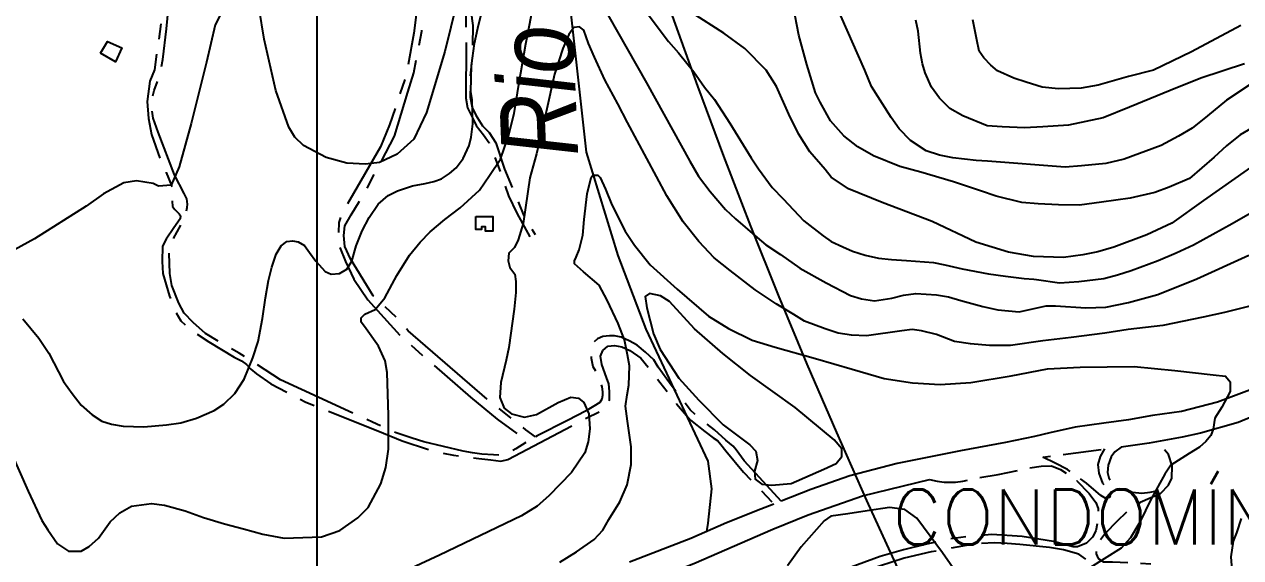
# Model space of a CAD drawing. Header units: millimetres. Extents: x 548366 to 1117317, y 7446967 to 14899125.
# Drawn here: x 551217 to 551813, y 7454151 to 7454412 of the extents above; entities that cross this region are included whole.
import ezdxf

# ---------------------------------------------------------------- set-up
doc = ezdxf.new("R2010")
doc.units = ezdxf.units.MM
doc.header["$MEASUREMENT"] = 0
doc.linetypes.add('ESTR-TERRA', pattern=[1, 0.7, -0.1, 0.1, -0.1])
doc.linetypes.add('MEIO-FIOx2', pattern=[20, 15, -5])
for name, color, linetype in [('AUTO_ESTRADA', 224, 'Continuous'), ('CURVA_INTERMEDIÁRIA', 32, 'Continuous'), ('CURVA_MESTRA', 36, 'Continuous'), ('EDIFICAÇÃO', 7, 'Continuous'), ('MALHA_TM', 8, 'Continuous'), ('RADIAIS', 222, 'Continuous'), ('RIO_PERMANENTE', 4, 'Continuous'), ('RUA_PAV_C_MEIO_FIO', 1, 'MEIO-FIOx2'), ('RUA_S_PAV', 2, 'ESTR-TERRA'), ('TXT_RIOS', 4, 'Continuous')]:
    doc.layers.add(name, color=color, linetype=linetype)
doc.styles.add('ROMANS', font='romans.shx')
doc.styles.add('TXT_RIO', font='ARIALNI.TTF', dxfattribs={"height": 25})

msp = doc.modelspace()

# ---------------------------------------------------------------- linework, layer by layer
at = {"layer": 'AUTO_ESTRADA', "linetype": 'Continuous'}
for points in [[(551823.72, 7454235.07), (551801.57, 7454226.84), (551783.93, 7454222.26), (551769.64, 7454220.22), (551757.9, 7454218.18), (551745.86, 7454216.53), (551731.87, 7454214.61), (551719.37, 7454211.78), (551711.9, 7454210.02), (551697.6, 7454206.96), (551675.66, 7454202.87), (551644.52, 7454196.75), (551621.35, 7454190.77), (551602.15, 7454184), (551587.64, 7454178.26)], [(551827.05, 7454223.28), (551811.79, 7454216.83), (551793.22, 7454211.62), (551784.26, 7454209.66), (551768.06, 7454206.78), (551754.4, 7454204.74)]]:
    msp.add_lwpolyline(points, dxfattribs=at)
at = {"layer": 'AUTO_ESTRADA', "linetype": 'Continuous', "ltscale": 0.5}
msp.add_lwpolyline([(551224.48, 7453852.48), (551258.78, 7453912.2), (551295.3, 7453975.33), (551309.92, 7453998.92), (551320.56, 7454015.65), (551332.25, 7454031.61), (551340.93, 7454041.3), (551351.34, 7454051.77), (551357.47, 7454056.87), (551376.36, 7454070.64), (551380.95, 7454073.7), (551387.59, 7454078.29), (551395.24, 7454083.39), (551409.02, 7454091.55), (551416.68, 7454095.12), (551425.87, 7454099.2), (551436.08, 7454103.79), (551444.75, 7454107.87), (551544.8, 7454147.66), (551583.59, 7454164.49), (551600.95, 7454171.63), (551627.49, 7454180.81), (551660.46, 7454188.94)], dxfattribs=at)
at = {"layer": 'AUTO_ESTRADA'}
msp.add_lwpolyline([(551584.15, 7454176.88), (551577.65, 7454174.31), (551560.81, 7454167.68), (551543.45, 7454160.03), (551513.34, 7454148.3)], dxfattribs=at)
at = {"layer": 'CURVA_INTERMEDIÁRIA'}
for points, elevation in [([(551215.96, 7454267.62), (551223.72, 7454258.16), (551228.64, 7454250.86), (551235.88, 7454236.96), (551240.19, 7454230.96), (551244.56, 7454225.29), (551249.98, 7454220.59), (551254.74, 7454217.52), (551259.36, 7454216), (551265.1, 7454215.02), (551275.28, 7454214.77), (551286.45, 7454215.62), (551293.41, 7454216.68), (551301.12, 7454218.9), (551309.74, 7454222.69), (551314.51, 7454225.76), (551319.87, 7454231.12), (551324.49, 7454238.08), (551328.68, 7454248.59), (551331.3, 7454256.48), (551333.48, 7454267.84), (551334.94, 7454277.87), (551336.4, 7454286.43), (551338.06, 7454292.94), (551340.17, 7454299.34), (551342.53, 7454303.39), (551345.3, 7454305.51), (551348.11, 7454305.84), (551350.85, 7454305.45), (551354.05, 7454303.55), (551356.52, 7454300.22), (551359.58, 7454295.85), (551364.13, 7454290.89), (551367.16, 7454289.5), (551371.15, 7454289.83), (551374.75, 7454292.05), (551377.18, 7454295.84), (551379.37, 7454303.35), (551382.24, 7454310.78), (551385.69, 7454317.31), (551390.22, 7454323.89), (551395.06, 7454328.15), (551399.69, 7454330.44), (551406.98, 7454332.74), (551413.2, 7454333.89), (551417.36, 7454334.95), (551421.18, 7454336.18), (551425.17, 7454338.91), (551428.32, 7454341.57), (551431.86, 7454346.17), (551434.76, 7454352.62), (551435.7, 7454356.73), (551436.57, 7454363.16), (551436.19, 7454375.1), (551435.59, 7454379.06), (551435.94, 7454391.85), (551437.35, 7454402.52), (551439.03, 7454410.09), (551443.24, 7454427.76)], 90), ([(551498.62, 7454423.94), (551512.17, 7454399.89), (551521.6, 7454383.23), (551542.9, 7454344.95), (551547.15, 7454337.47), (551552.82, 7454329.98), (551560.47, 7454321.18), (551565.35, 7454316.56), (551575.98, 7454307.54), (551580.12, 7454303.95), (551587.41, 7454299.22), (551596.81, 7454292.51), (551609.73, 7454285.35), (551621.62, 7454279.03), (551627.02, 7454277.37), (551633.52, 7454276.49), (551641.87, 7454277.7), (551647.58, 7454279.24), (551653.74, 7454280.01), (551663.87, 7454279.35), (551669.77, 7454278.47), (551675.83, 7454276.6), (551686.51, 7454273.74), (551693.89, 7454271.97), (551704.35, 7454271.09), (551717.65, 7454273.96), (551722.24, 7454274.07), (551737.1, 7454273.08), (551746.9, 7454273.41), (551757.89, 7454275.61), (551772.41, 7454279.57), (551791.52, 7454287.18), (551816.92, 7454298.85)], 80), ([(551519.25, 7454421.11), (551527.43, 7454410.3), (551532.49, 7454403.52), (551537.31, 7454398.04), (551544.86, 7454388.65), (551550.04, 7454381.14), (551555.04, 7454375.08), (551562.59, 7454363.53), (551573, 7454346.51), (551576.62, 7454341.12), (551583.31, 7454331.98), (551588.69, 7454326.44), (551598.87, 7454315.69), (551608.3, 7454308.31), (551612.25, 7454305.47), (551617.94, 7454302.86), (551622.72, 7454300.77), (551628.79, 7454298.88), (551635.39, 7454297.32), (551641.7, 7454296.77), (551649.2, 7454296.25), (551662.38, 7454295.21), (551667.98, 7454294.09), (551676.47, 7454292.2), (551689.39, 7454289.72), (551697.66, 7454288.59), (551706.86, 7454287.41), (551711.59, 7454287.02), (551712.87, 7454286.83), (551724.07, 7454285.33), (551733.59, 7454285.91), (551745.92, 7454287.48), (551752.6, 7454289.12), (551759.19, 7454291.34), (551772.42, 7454296.17), (551781.38, 7454299.99), (551789.85, 7454303.97), (551808.79, 7454314.31), (551827.87, 7454325.37)], 90), ([(551823.33, 7454363.95), (551812.67, 7454357.84), (551805.94, 7454352.45), (551799.9, 7454346.9), (551787.79, 7454336.34), (551777.86, 7454332.09), (551770.92, 7454329.6), (551758.74, 7454326.79), (551744.76, 7454324.82), (551733.89, 7454323.27), (551723.68, 7454323.58), (551713.64, 7454324), (551705.66, 7454324.72), (551693.12, 7454327.73), (551685.45, 7454330.42), (551672.11, 7454334.8), (551656.15, 7454339.57), (551645.79, 7454342.26), (551632.98, 7454347.5), (551625.2, 7454351.95), (551618.45, 7454357.34), (551611.81, 7454364.59), (551606.81, 7454373.81), (551604.51, 7454378.44), (551600.34, 7454392.32), (551596.27, 7454406.7), (551593.56, 7454420.99)], 110), ([(551210.47, 7454201.65), (551218.54, 7454183.18), (551225.25, 7454168.86), (551228.15, 7454164.15), (551232.88, 7454157.32), (551238.38, 7454153.69), (551244.55, 7454153.8), (551248.51, 7454156.12), (551253.03, 7454160.19), (551258.76, 7454168.13), (551263.53, 7454172.58), (551269.26, 7454175.89), (551278.95, 7454177.21), (551285.45, 7454176.33), (551295.58, 7454173.59), (551304.5, 7454170.29), (551314.83, 7454167.21), (551324.09, 7454164.69), (551333.67, 7454162.05), (551344.13, 7454160.08), (551362.42, 7454160.77), (551371.31, 7454163.98), (551380.12, 7454170.06), (551385.19, 7454175.25), (551391.47, 7454186.71), (551393.91, 7454194.83), (551395.23, 7454203.74), (551395.13, 7454220.24), (551394.6, 7454241.35), (551393.51, 7454247.08), (551390.33, 7454254.29), (551383.41, 7454263.86), (551381.76, 7454265.95), (551381.77, 7454268.15), (551383.53, 7454269.91), (551388.6, 7454272.23), (551393.35, 7454277.93), (551399.23, 7454288.95), (551405.56, 7454298.76), (551410.79, 7454305.26), (551415.62, 7454310.28), (551422.76, 7454316.24), (551430.31, 7454321.99), (551439.8, 7454330.65), (551444.68, 7454337.9), (551450.03, 7454345.83), (551454.05, 7454357.37), (551456.78, 7454368.27), (551459.19, 7454383.45), (551462.59, 7454402.36), (551465.33, 7454416.67)], 80), ([(551817.02, 7454382.09), (551806.03, 7454374.8), (551796.67, 7454367.19), (551789.16, 7454361), (551782.54, 7454357.2), (551773.91, 7454352.66), (551755.81, 7454345.85), (551746.88, 7454343.82), (551734.96, 7454342.58), (551726.93, 7454341.89), (551688.78, 7454344.9), (551683.3, 7454345.25), (551671.8, 7454346.58), (551665.35, 7454347.82), (551658.71, 7454349.94), (551651.01, 7454355.06), (551645.58, 7454360.77), (551641.68, 7454366.34), (551632.02, 7454381.54), (551628.72, 7454389.56), (551616.98, 7454416.06)], 120), ([(551814.83, 7454392.63), (551793.38, 7454385.63), (551778.41, 7454379.46), (551758.46, 7454371.32), (551745.61, 7454366.21), (551728.53, 7454362.51), (551715.89, 7454361.8), (551706.9, 7454361.28), (551696.07, 7454361.8), (551688.72, 7454362.29), (551676.73, 7454367.05), (551670.3, 7454370.66), (551665.36, 7454375.76), (551661.38, 7454381.23), (551658.28, 7454388.25), (551656.95, 7454392.65), (551655.98, 7454397.76), (551654.82, 7454408.68), (551653.76, 7454414.06)], 130), ([(551812.97, 7454411.46), (551788.79, 7454398.44), (551770.19, 7454389.46), (551757.9, 7454386.41), (551743.02, 7454382.16), (551734.81, 7454380.64), (551723.57, 7454380.33), (551715.67, 7454381.24), (551707.77, 7454383.67), (551701.69, 7454385.5), (551693.79, 7454389.14), (551690.45, 7454391.87), (551687.11, 7454395.52), (551684.67, 7454398.86), (551683.64, 7454404.31), (551681.59, 7454414.2)], 140), ([(551830.54, 7454277.08), (551805.04, 7454270.78), (551794.61, 7454268.45), (551774.81, 7454264.37), (551757.74, 7454262.34), (551746.36, 7454260.68), (551729.88, 7454258.54), (551715.9, 7454256.88), (551700.06, 7454254.54), (551689.87, 7454254.54), (551680.5, 7454255.37), (551672.67, 7454256.56), (551663.76, 7454259.88), (551656.4, 7454261.78), (551651.89, 7454262.38), (551646.84, 7454261.77), (551629.57, 7454259.29), (551622.23, 7454259.65), (551615.71, 7454260.6), (551609.18, 7454262.73), (551599.08, 7454266.53), (551593.9, 7454269.82), (551585.31, 7454274.91), (551574.93, 7454281.79), (551562.61, 7454291.27), (551554.83, 7454297.56), (551547.35, 7454305.47), (551539.65, 7454315.19), (551531.69, 7454327.99), (551526.59, 7454337.44), (551512.28, 7454363.89), (551507.55, 7454372.93), (551501.27, 7454384.82), (551496.26, 7454395.85), (551493.28, 7454402.62), (551490.9, 7454409.16), (551488.87, 7454410.69), (551486.02, 7454410.46), (551483.64, 7454407.05), (551480.64, 7454400.07), (551476.5, 7454387.61), (551472.5, 7454369), (551467.71, 7454348.47), (551464.47, 7454336.75), (551461.21, 7454314.35), (551458.84, 7454306.37), (551456.94, 7454302.61), (551454.24, 7454299.76), (551453.85, 7454296.07), (551454.68, 7454292.74), (551457.06, 7454289.53), (551457.64, 7454285.85), (551457.61, 7454280.5), (551456.86, 7454272.35), (551454.19, 7454253.58), (551452.85, 7454247.32), (551450.22, 7454236.51), (551449.74, 7454229.02), (551451.87, 7454223.79), (551455.55, 7454221.05), (551461.85, 7454219.5), (551467.79, 7454220.68), (551478.33, 7454226.59), (551484.62, 7454229.19), (551488.3, 7454228.71), (551491.02, 7454226.56), (551493.38, 7454221.09), (551493.95, 7454213.73), (551493.11, 7454207.43), (551491.42, 7454201.98), (551484.88, 7454192.37), (551473.84, 7454180.87), (551468.13, 7454175.89), (551460.36, 7454171.07), (551420.14, 7454151.74), (551401.86, 7454143.25)], 70), ([(551479.13, 7454148.44), (551487.35, 7454153.51), (551496.03, 7454159.53), (551500.22, 7454164.12), (551503.29, 7454169.34), (551508.62, 7454177.88), (551512.18, 7454186.36), (551514.22, 7454196.28), (551514.14, 7454204.85), (551512.33, 7454217.45), (551511.32, 7454224.83), (551512.15, 7454230.35), (551513.05, 7454235.13), (551513.38, 7454244.65), (551512.29, 7454249.98), (551510.81, 7454257.37), (551507.74, 7454265.36), (551502.39, 7454276.86), (551498.51, 7454284.11), (551490.83, 7454290.68), (551486.39, 7454294.58), (551486.34, 7454296.12), (551487.14, 7454297.87), (551488.69, 7454301.47), (551490.49, 7454308.68), (551491.15, 7454316.3), (551492.62, 7454328.96), (551494.6, 7454336.93), (551495.3, 7454338.06), (551497.75, 7454338.05), (551498.97, 7454336.92), (551501.64, 7454331.19), (551504.63, 7454323.47), (551511.17, 7454310.67), (551515.73, 7454303.74), (551523.42, 7454294.02), (551536.63, 7454282.21), (551552.14, 7454268.98), (551561.94, 7454262.94), (551573.52, 7454257.21), (551584.71, 7454253.79), (551604.57, 7454248.14), (551622.52, 7454242.93), (551638.1, 7454238.37), (551652.01, 7454236.34), (551665.59, 7454235.51), (551680.68, 7454236.35), (551700.44, 7454239.67), (551718.25, 7454243.2), (551734.33, 7454243.9), (551760.79, 7454244.24), (551780.69, 7454242.37), (551799.4, 7454240.14), (551805.43, 7454239.51), (551807.72, 7454236.81), (551807.86, 7454231.97), (551803.76, 7454224.35), (551800.33, 7454219.02), (551799.45, 7454213.55), (551798.35, 7454210.49), (551795.94, 7454207.52), (551792.69, 7454204.7), (551787.61, 7454201.64), (551778.75, 7454196), (551775.82, 7454191.54), (551769.14, 7454179.36), (551763.57, 7454167.94), (551758.95, 7454160.35), (551754.35, 7454155.28), (551737.66, 7454144.75)], 60), ([(551809.01, 7454142.56), (551808.26, 7454151.02), (551809.47, 7454158.74), (551811.02, 7454162.7), (551813.31, 7454169.83)], 60)]:
    msp.add_lwpolyline(points, dxfattribs=dict(at, elevation=elevation))
at = {"layer": 'CURVA_MESTRA'}
for points, elevation in [([(551317.67, 7454426.03), (551310.23, 7454411.77), (551305.94, 7454393.48), (551298.49, 7454363.35), (551292.57, 7454342.07), (551288.59, 7454333.07), (551282.52, 7454332.67), (551279.89, 7454333.88), (551271.66, 7454335.27), (551265.39, 7454334.36), (551255.56, 7454328.9), (551247.06, 7454322.84), (551221.69, 7454306.78), (551208.55, 7454299.73)], 100), ([(551428.62, 7454422.56), (551422.83, 7454398.57), (551413.83, 7454368.73), (551407.57, 7454355.63), (551399.49, 7454348.27), (551390.86, 7454344.33), (551383.9, 7454343.41), (551374.84, 7454344), (551364.57, 7454346.65), (551353.57, 7454352.51), (551349.36, 7454356.65), (551346.38, 7454361.61), (551340.01, 7454379.48), (551334.22, 7454404.64), (551331.8, 7454419.77)], 100), ([(551820.6, 7454343.79), (551810.09, 7454336.47), (551794.79, 7454325.68), (551779.17, 7454314.59), (551766.93, 7454308.77), (551750.76, 7454302.72), (551742.95, 7454300.51), (551738.91, 7454299.64), (551735.5, 7454298.97), (551726.16, 7454297.63), (551711.34, 7454298.11), (551699.13, 7454300.29), (551683.1, 7454305.16), (551661.71, 7454315.35), (551637.15, 7454324.72), (551620.62, 7454331.28), (551612.23, 7454337.08), (551609.19, 7454340.74), (551601.78, 7454349.48), (551596.23, 7454358.28), (551591.38, 7454368.01), (551585.45, 7454381.57), (551580.31, 7454389.56), (551569.84, 7454400.16), (551559.56, 7454407.69), (551543.79, 7454417.69)], 100), ([(551537.55, 7454238.52), (551547.34, 7454227.82), (551559.23, 7454215.64), (551572.26, 7454205.91), (551575.19, 7454202.82), (551576.15, 7454198.27), (551574.65, 7454192.9), (551574.97, 7454189), (551578.22, 7454186.57), (551582.95, 7454186.09), (551592.58, 7454186.91), (551608.62, 7454193.92), (551614.68, 7454196.69), (551617.48, 7454200.11), (551617.35, 7454203.85), (551613.64, 7454208.41), (551594.49, 7454224.16), (551572.73, 7454239.92), (551559.06, 7454250.72), (551545.28, 7454262.74), (551532.91, 7454276.15), (551528.51, 7454278.91), (551523.07, 7454280.12), (551521.05, 7454278.58), (551521.87, 7454273.06), (551525.17, 7454260.24), (551528.3, 7454252.61), (551537.55, 7454238.52)], 50), ([(551679.22, 7454135.2), (551666.73, 7454152.97), (551654.25, 7454169.88), (551648.27, 7454174.25), (551640.73, 7454175.25), (551629.89, 7454173.49), (551620.37, 7454172.02), (551612.03, 7454170.99), (551608.8, 7454168.66), (551597.5, 7454155.96), (551590.75, 7454146.62)], 50)]:
    msp.add_lwpolyline(points, dxfattribs=dict(at, elevation=elevation))
at = {"layer": 'EDIFICAÇÃO'}
for points in [[(551254.01, 7454397.81), (551257.48, 7454403.59), (551264.42, 7454400.51), (551261.33, 7454393.57), (551254.01, 7454397.81)], [(551437.97, 7454317.81), (551446.32, 7454317.81), (551446.32, 7454310.53), (551442.7, 7454310.53), (551442.7, 7454312.7), (551440.84, 7454312.7), (551440.83, 7454311.36), (551437.97, 7454311.37), (551437.97, 7454317.81)], [(551437.97, 7454317.81), (551446.32, 7454317.81), (551446.32, 7454310.53), (551442.7, 7454310.53), (551442.7, 7454312.7), (551440.84, 7454312.7), (551440.83, 7454311.36), (551437.97, 7454311.37), (551437.97, 7454317.81)]]:
    msp.add_lwpolyline(points, dxfattribs=at)
at = {"layer": 'MALHA_TM'}
msp.add_lwpolyline([(551360, 7460415), (551360, 7450410)], dxfattribs=at)
at = {"layer": 'RADIAIS', "linetype": 'Continuous', "ltscale": 2.5}
for radius in [4998.2, 3998.56, 2998.91]:
    msp.add_circle((554363.71, 7455412.75), radius, dxfattribs=at)
at = {"layer": 'RIO_PERMANENTE', "ltscale": 25, "flags": 128}
msp.add_lwpolyline([(551617.62, 7454900.54), (551589.29, 7454847.09), (551565.61, 7454826.58), (551536.11, 7454794.74), (551514.22, 7454766.71), (551500.66, 7454742.76), (551489.52, 7454693.23), (551484.52, 7454643.13), (551478.89, 7454607.86), (551477.98, 7454574.54), (551475.54, 7454498.21), (551492.04, 7454349.35), (551507.57, 7454298.68), (551521.31, 7454262.61), (551551.78, 7454197.96), (551553.46, 7454184.28), (551551.72, 7454167.45), (551551.15, 7454163.43)], dxfattribs=at)
at = {"layer": 'RUA_PAV_C_MEIO_FIO', "ltscale": 1.25, "flags": 128}
msp.add_lwpolyline([(551746.22, 7454203.89), (551744.11, 7454200.15), (551742.94, 7454196.29), (551743.41, 7454191.97), (551745.28, 7454187.06), (551748.56, 7454182.86), (551748.91, 7454180.99), (551748.56, 7454180.05), (551746.8, 7454179.58), (551744.35, 7454181.1), (551737.44, 7454187.06), (551727.97, 7454193.84), (551722, 7454196.88), (551716.03, 7454199.91)], close=True, dxfattribs=at)
for points in [[(551754.4, 7454204.74), (551751.26, 7454202.48), (551749.38, 7454199.97), (551748.02, 7454195.9), (551747.6, 7454192.35), (551748.23, 7454189.74), (551750.85, 7454186.19), (551753.36, 7454184.41), (551759.84, 7454182.64), (551764.44, 7454182.12), (551768.62, 7454182.64), (551773.32, 7454183.79), (551777.61, 7454186.08), (551773.43, 7454181.91), (551763.71, 7454177.63), (551757.31, 7454173.17), (551752.3, 7454168.27), (551746.65, 7454162.63), (551742.54, 7454157.03), (551742.06, 7454155.37), (551742.06, 7454152.51), (551743.01, 7454150.14), (551745.63, 7454148.47), (551750.15, 7454148.47), (551758, 7454148.23), (551768.95, 7454147.52)], [(551777.61, 7454186.08), (551779.27, 7454189.52), (551779.38, 7454195.59), (551777.51, 7454201.09), (551774, 7454205.17), (551772.24, 7454207.53)], [(551660.46, 7454188.94), (551660.46, 7454188.94), (551664.19, 7454188.06), (551667.66, 7454187.6), (551673.2, 7454187.6), (551676.67, 7454188.06), (551684.99, 7454189.91), (551694, 7454191.29), (551707.86, 7454194.29), (551715.15, 7454195.35), (551720.28, 7454195.56), (551724.56, 7454193.79), (551729.06, 7454190.87), (551732.64, 7454188.26), (551738.65, 7454182.03), (551741.88, 7454177.64), (551743.04, 7454174.65), (551743.04, 7454169.11), (551741.88, 7454163.8), (551740.26, 7454160.57), (551737.29, 7454157.68)]]:
    msp.add_lwpolyline(points, dxfattribs=at)
at = {"layer": 'RUA_S_PAV', "ltscale": 75, "flags": 128}
for points in [[(551383.9, 7454653.28), (551385.81, 7454650.83), (551389.62, 7454647.3), (551390.98, 7454645.39), (551392.62, 7454641.04), (551394.53, 7454633.96), (551397.57, 7454627.03), (551400.3, 7454621.59), (551402.48, 7454616.96), (551403.57, 7454610.7), (551403.3, 7454603.35), (551402.48, 7454596.82), (551400.57, 7454591.65), (551398.12, 7454588.11), (551392.96, 7454583.01), (551390.78, 7454580.56), (551389.42, 7454576.75), (551389.42, 7454572.13), (551390.24, 7454566.68), (551391.87, 7454559.88), (551397.05, 7454550.08), (551406.32, 7454537.02), (551409.59, 7454533.21), (551411.22, 7454530.22), (551411.77, 7454526.95), (551412.04, 7454516.76), (551411.5, 7454504.52), (551409.86, 7454488.46), (551408.77, 7454474.58), (551409.86, 7454461.16), (551411.49, 7454451.37), (551411.49, 7454445.92), (551410.69, 7454431.55), (551407.69, 7454407.6), (551403.88, 7454386.91), (551395.7, 7454362.69), (551391.32, 7454352), (551376.28, 7454325.93), (551372.19, 7454319.39), (551370.83, 7454314.77), (551370.56, 7454308.24), (551371.1, 7454303.07), (551374.1, 7454295.72), (551378.19, 7454287.01), (551385, 7454276.94), (551401.35, 7454258.98), (551435.42, 7454229.17), (551448.42, 7454218.5), (551460.55, 7454209.56), (551463.31, 7454207.4), (551457.55, 7454204), (551454.52, 7454201.93), (551453.09, 7454201.13), (551451.17, 7454200.81), (551446.62, 7454200.94), (551441.03, 7454201.26), (551436.41, 7454201.9), (551431.78, 7454202.86), (551412.48, 7454207.32), (551406.74, 7454209.07), (551398.92, 7454211.78), (551387.28, 7454217.04), (551352.6, 7454233.03), (551342.24, 7454237.81), (551321.98, 7454250.88), (551316.23, 7454254.07), (551305.55, 7454260.45), (551299.49, 7454265.87), (551295.02, 7454270.33), (551292.47, 7454275.27), (551289.06, 7454284.03), (551287.94, 7454289.77), (551287.62, 7454299.81), (551288.26, 7454303.48), (551289.54, 7454306.51), (551294, 7454314.8), (551295.92, 7454319.74), (551296.56, 7454322.13), (551296.72, 7454323.88), (551296.4, 7454326.43), (551295.12, 7454328.98), (551290.32, 7454338.13), (551282.35, 7454359.17), (551279.8, 7454366.02), (551279, 7454371.28), (551279.32, 7454374.95), (551280.28, 7454379.57), (551282.19, 7454384.51), (551283.47, 7454388.5), (551284.58, 7454394.72), (551286.35, 7454409.69), (551287.31, 7454419.89), (551287.31, 7454425.95), (551286.83, 7454431.05), (551286.19, 7454432.8), (551285.24, 7454434.39), (551284.28, 7454435.35), (551282.21, 7454436.31), (551278.54, 7454438.38), (551275.35, 7454441.09), (551274.07, 7454442.68), (551273.11, 7454447.14), (551272.32, 7454453.36), (551271.36, 7454460.06), (551271.23, 7454466.01)], [(551386.08, 7454654.92), (551390.17, 7454650.02), (551392.62, 7454647.02), (551393.44, 7454644.85), (551396.44, 7454635.59), (551399.98, 7454626.34), (551402.47, 7454621.04), (551404.65, 7454615.87), (551405.19, 7454613.96), (551405.19, 7454611.51), (551404.92, 7454601.17), (551404.37, 7454593.82), (551403.01, 7454590.83), (551400.01, 7454586.75), (551396.74, 7454584.16), (551392.92, 7454580.08), (551391.56, 7454577.08), (551391.56, 7454573.82), (551393.2, 7454564.56), (551398.37, 7454552.59), (551407.1, 7454540.89), (551411.2, 7454534.73), (551413.1, 7454530.64), (551413.92, 7454527.38), (551414.74, 7454513.77), (551413.65, 7454492), (551412.01, 7454473.77), (551411.74, 7454462.06), (551412.83, 7454456.62), (551415.83, 7454451.22), (551419.1, 7454447.69), (551421.55, 7454445.78), (551423.73, 7454445.24), (551425.64, 7454444.15), (551427.82, 7454442.52), (551431.09, 7454437.34), (551434.64, 7454425.64), (551436.55, 7454411.41), (551436.27, 7454396.71), (551435.18, 7454385.55), (551435.18, 7454376.3), (551436.27, 7454371.13), (551437.95, 7454367.44), (551441.22, 7454362.27), (551444.49, 7454359.01), (551447.76, 7454353.84), (551452.12, 7454341.05), (551458.39, 7454325.81), (551461.66, 7454317.91), (551467.11, 7454308.93)], [(551268.18, 7454465.82), (551269.53, 7454451.74), (551271.77, 7454441.35), (551274.88, 7454437.36), (551280.65, 7454434.03), (551283.09, 7454432.48), (551284.43, 7454429.37), (551284.65, 7454424.49), (551283.98, 7454414.51), (551281.98, 7454400.76), (551280.43, 7454389.71), (551278.21, 7454384.16), (551276.88, 7454374.18), (551277.54, 7454365.75), (551279.1, 7454357.98), (551283.76, 7454344.67), (551286.2, 7454339.35), (551288.86, 7454332.92), (551289.75, 7454331.36), (551290.2, 7454329.37), (551289.75, 7454327.82), (551289.09, 7454325.37), (551289.31, 7454322.71), (551290.42, 7454321.16), (551292.64, 7454319.16), (551293.3, 7454318.05), (551293.08, 7454316.72), (551289.97, 7454312.29), (551286.2, 7454306.74), (551284.42, 7454303.19), (551284.2, 7454295.65), (551284.65, 7454289.88), (551287.83, 7454278.82), (551291.16, 7454270.61), (551293.38, 7454266.62), (551297.6, 7454262.63), (551307.15, 7454256.42), (551319.58, 7454248.87), (551323.13, 7454247.1), (551325.57, 7454245.33), (551327.79, 7454242.89), (551330.46, 7454240.67), (551337.56, 7454235.79), (551354.43, 7454226.91), (551389.95, 7454212.72), (551401.94, 7454207.84), (551416.15, 7454203.18), (551427.03, 7454200.74), (551439.41, 7454199.17), (551445.41, 7454198.5), (551450.29, 7454197.84), (551453.62, 7454198.72), (551492.03, 7454218.91), (551500.46, 7454223.13), (551502.46, 7454225.34), (551503.57, 7454228.01), (551503.57, 7454232), (551503.13, 7454235.77), (551502.02, 7454238.88), (551499.8, 7454245.31), (551499.13, 7454249.3), (551500.24, 7454252.19), (551502.68, 7454254.18), (551506.01, 7454254.63), (551509.57, 7454253.96), (551513.56, 7454252.19), (551518.89, 7454248.42), (551528.21, 7454236.66), (551536.43, 7454226.01), (551543.31, 7454218.02), (551550.19, 7454212.48), (551554.41, 7454209.37), (551556.63, 7454207.82), (551558.18, 7454206.05), (551560.63, 7454202.94), (551569.28, 7454192.51), (551584.15, 7454176.88)], [(551587.64, 7454178.26), (551580.61, 7454185.95), (551569.6, 7454198.07), (551565.62, 7454203.49), (551564.18, 7454205.24), (551560.6, 7454208.15), (551555.02, 7454213.25), (551547.2, 7454219.31), (551543.06, 7454222.98), (551537.79, 7454229.83), (551533.8, 7454235.09), (551527.42, 7454244.02), (551525.19, 7454247.52), (551521.2, 7454251.35), (551517.05, 7454254.7), (551513.23, 7454256.77), (551509.24, 7454258.68), (551506.05, 7454259.32), (551503.5, 7454259.32), (551500.31, 7454259), (551497.59, 7454257.88), (551495.36, 7454255.65), (551494.56, 7454252.15), (551494.56, 7454248.32), (551495.36, 7454244.34), (551498.39, 7454238.91), (551499.83, 7454234.28), (551500.15, 7454231.89), (551500.15, 7454229.98), (551499.83, 7454228.23), (551498.87, 7454226.63), (551492.17, 7454222.49), (551482.92, 7454217.87), (551468.08, 7454210.22), (551467.27, 7454209.73), (551462.57, 7454213.31), (551443.51, 7454228.31), (551404.9, 7454261.72), (551399.99, 7454267.44), (551387.73, 7454278.87), (551376.55, 7454297.1), (551373.83, 7454303.09), (551373.28, 7454308.53), (551373.83, 7454313.16), (551376.83, 7454318.6), (551384.19, 7454330.57), (551398.13, 7454357.21), (551404.67, 7454378.71), (551407.67, 7454388.23), (551411.48, 7454408.64), (551413.41, 7454423.2), (551414.23, 7454434.63), (551415.32, 7454438.71), (551417.5, 7454441.43), (551420.23, 7454443.06), (551423.22, 7454443.06), (551424.31, 7454442.79), (551425.4, 7454441.97), (551426.77, 7454440.34), (551428.95, 7454436.8), (551431.13, 7454428.37), (551433.04, 7454416.66), (551433.31, 7454397.07), (551433.04, 7454380.87), (551433.04, 7454375.7), (551433.86, 7454371.07), (551436.31, 7454366.17), (551438.22, 7454362.36), (551441.77, 7454357.74), (551444.49, 7454353.93), (551449.98, 7454339.9), (551454.06, 7454327.92), (551458.15, 7454319.49), (551464.42, 7454307.79)], [(551737.29, 7454157.68), (551732.87, 7454155.96), (551730.79, 7454155.96), (551721.19, 7454158.47), (551705.82, 7454161.03), (551691, 7454161.94), (551679.66, 7454161.03), (551669.43, 7454159.72), (551659.01, 7454157.16), (551647.66, 7454154.42), (551636.14, 7454151.13), (551614.01, 7454142.91), (551599.19, 7454136.51), (551591.69, 7454133.77), (551568.28, 7454127.19), (551556.76, 7454122.8), (551546.33, 7454118.23), (551539.93, 7454114.76), (551529.32, 7454108.55), (551510.31, 7454099.66), (551503.36, 7454096.92), (551498.97, 7454095.09), (551489.64, 7454086.5), (551481.77, 7454081.75), (551478.11, 7454080.84), (551471.53, 7454080.47), (551462.02, 7454079.56), (551455.8, 7454078.65), (551449.95, 7454076.45), (551445.19, 7454073.89), (551433.48, 7454065.49), (551423.97, 7454060.55), (551409.34, 7454052.88), (551392.33, 7454045.2)], [(551737.09, 7454149.87), (551733.55, 7454152.37), (551726.12, 7454154.35), (551719.24, 7454155.58), (551704.63, 7454157.02), (551698.46, 7454157.46), (551692.2, 7454157.86), (551681.81, 7454157.25), (551673.87, 7454155.73), (551661.24, 7454153.39), (551647.94, 7454150.33), (551629.92, 7454144.53), (551620.14, 7454140.56), (551600.59, 7454132.17), (551590.81, 7454129.27), (551579.57, 7454126.31), (551572.54, 7454124.79), (551565.21, 7454122.19), (551562, 7454121.12), (551545.8, 7454112.58), (551529.15, 7454103.11), (551518, 7454098.23), (551511.28, 7454095.78), (551506.39, 7454094.41), (551503.49, 7454093.04), (551499.62, 7454089.76), (551491.67, 7454083.35), (551484.65, 7454079.38), (551481.13, 7454077.85), (551477.01, 7454076.63), (551477.47, 7454074.95), (551477.62, 7454068.08), (551478.38, 7454049.92), (551477.62, 7454040), (551476.59, 7454032.65), (551472.62, 7454020.02), (551470.75, 7454013.29), (551470, 7454002.46), (551472.3, 7453995.81), (551476.73, 7453986.39)]]:
    msp.add_lwpolyline(points, dxfattribs=at)

# ---------------------------------------------------------------- texts
at = {"layer": 'EDIFICAÇÃO', "color": 7, "style": 'ROMANS'}
msp.add_text('CONDOMÍNIO', height=27, dxfattribs=at).set_placement((551642.16, 7454156.96))
at = {"layer": 'TXT_RIOS', "style": 'TXT_RIO'}
msp.add_text('Rio', height=37.5, rotation=92.31991, dxfattribs=at).set_placement((551488.2, 7454347.75, 70))

doc.saveas('drawing.dxf')
